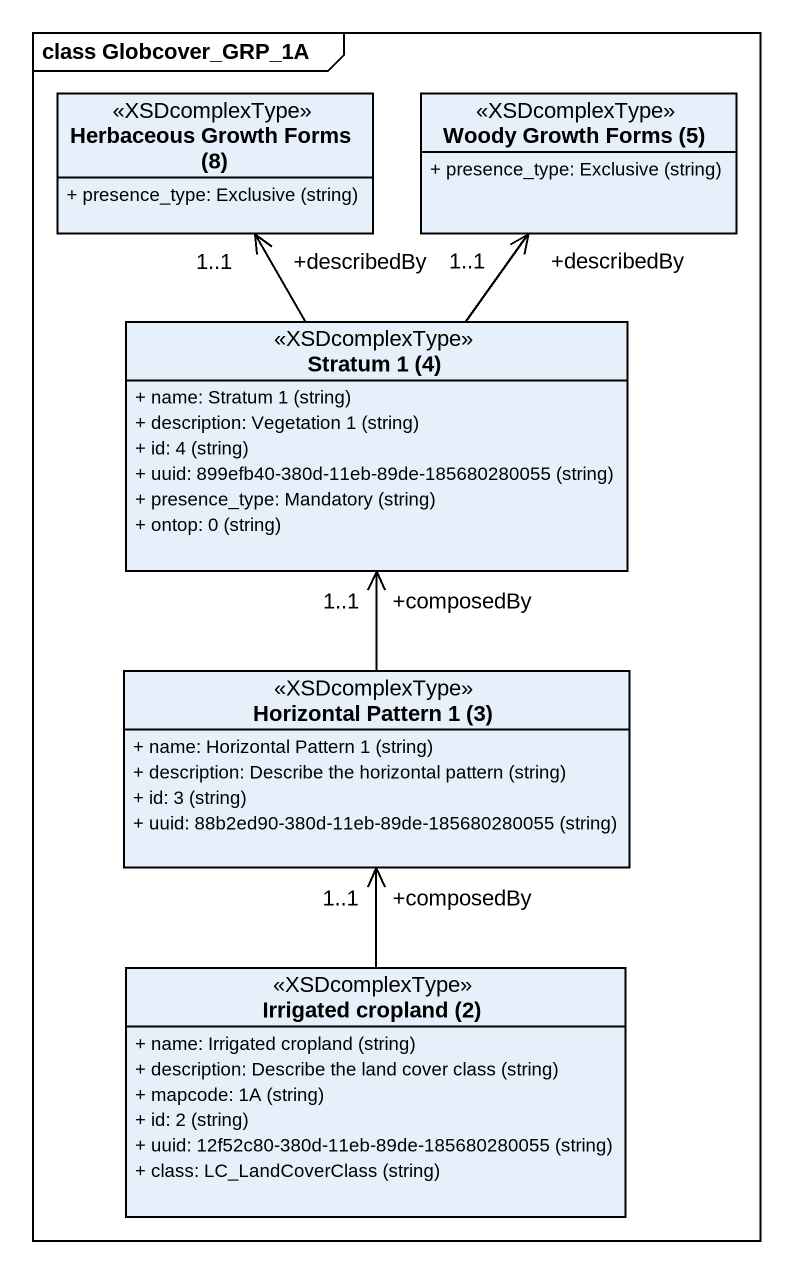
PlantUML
@startuml
mainframe class Globcover_GRP_1A
hide circle
hide empty members
skinparam classAttributeIconSize 0
class "Herbaceous Growth Forms (8)" as Herbaceous_Growth_Forms_8 <<XSDcomplexType>> {
  {field} + presence_type: Exclusive (string)
}
class "Woody Growth Forms (5)" as Woody_Growth_Forms_5 <<XSDcomplexType>> {
  {field} + presence_type: Exclusive (string)
}
class "Stratum 1 (4)" as Stratum_1_4 <<XSDcomplexType>> {
  {field} + name: Stratum 1 (string)
  {field} + description: Vegetation 1 (string)
  {field} + id: 4 (string)
  {field} + uuid: 899efb40-380d-11eb-89de-185680280055 (string)
  {field} + presence_type: Mandatory (string)
  {field} + ontop: 0 (string)
}
class "Horizontal Pattern 1 (3)" as Horizontal_Pattern_1_3 <<XSDcomplexType>> {
  {field} + name: Horizontal Pattern 1 (string)
  {field} + description: Describe the horizontal pattern (string)
  {field} + id: 3 (string)
  {field} + uuid: 88b2ed90-380d-11eb-89de-185680280055 (string)
}
class "Irrigated cropland (2)" as Irrigated_cropland_2 <<XSDcomplexType>> {
  {field} + name: Irrigated cropland (string)
  {field} + description: Describe the land cover class (string)
  {field} + mapcode: 1A (string)
  {field} + id: 2 (string)
  {field} + uuid: 12f52c80-380d-11eb-89de-185680280055 (string)
  {field} + class: LC_LandCoverClass (string)
}
Stratum_1_4 -up-> "+describedBy\n1..1" Herbaceous_Growth_Forms_8
Stratum_1_4 -up-> "+describedBy\n1..1" Woody_Growth_Forms_5
Horizontal_Pattern_1_3 -up-> "+composedBy\n1..1" Stratum_1_4
Irrigated_cropland_2 -up-> "+composedBy\n1..1" Horizontal_Pattern_1_3
@enduml
